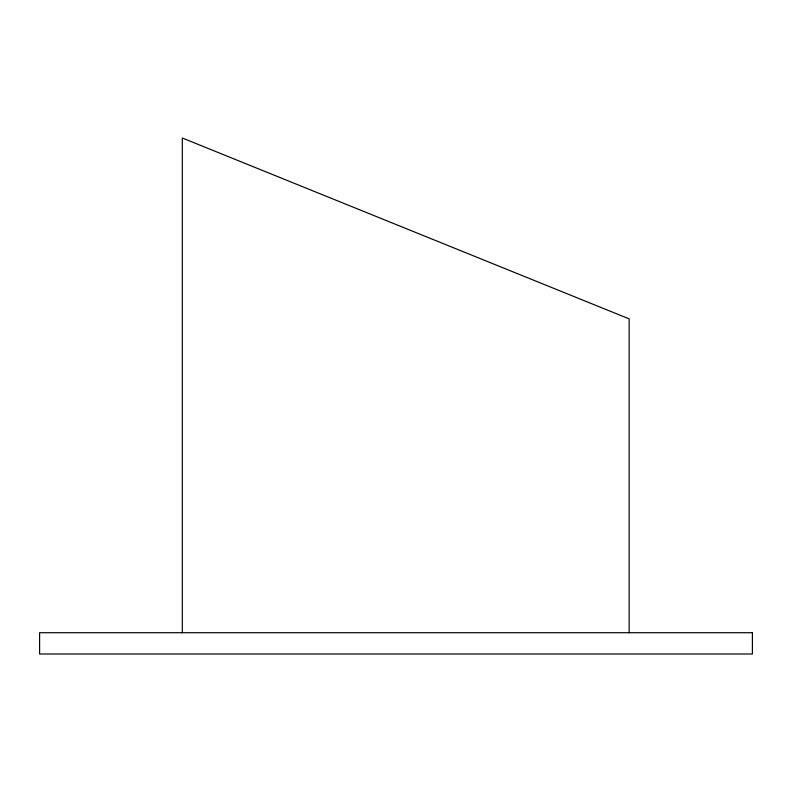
<?xml version="1.0" encoding="UTF-8"?>
<svg xmlns="http://www.w3.org/2000/svg" width="792" height="792" viewBox="0 0 792 792"><rect width="100%" height="100%" fill="white"/><g stroke="black" fill="none" stroke-linecap="round" stroke-linejoin="round"><path stroke-width="1.19" d="M629.145 632.709L629.145 318.869L182.318 138.006L182.318 632.709M752.4 632.709L39.6 632.709L39.6 653.994L752.4 653.994L752.4 632.709"/></g></svg>
